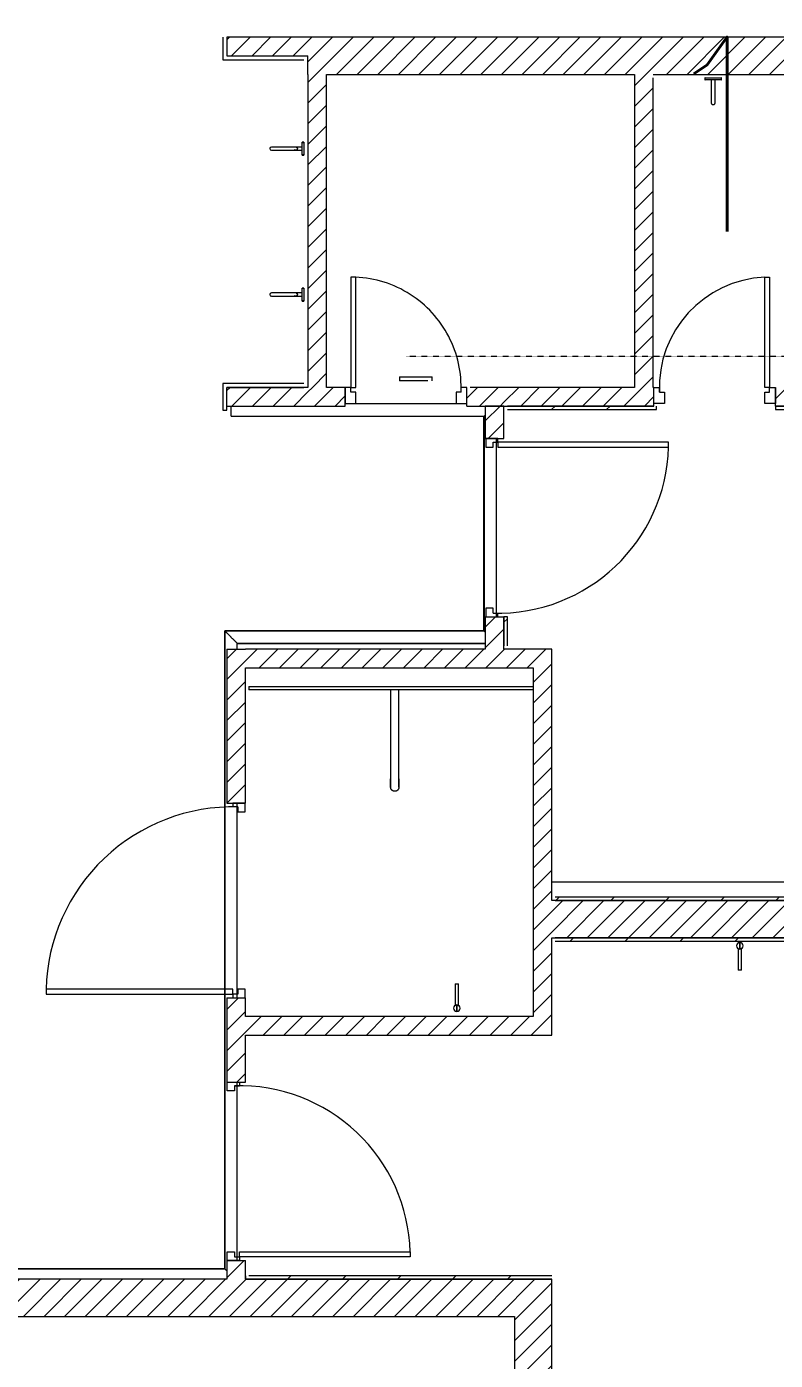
# Model space of a CAD drawing. Header units: millimetres. Extents: x -106145 to 154907, y -84585 to 152038.
# Drawn here: x 112708 to 117329, y 54759 to 62985 of the extents above; entities that cross this region are included whole.
import ezdxf

# ---------------------------------------------------------------- set-up
doc = ezdxf.new("R2010")
doc.units = ezdxf.units.MM
doc.linetypes.add('Cut Out Line _2_', pattern=[2, 1, -1])
for name, color, linetype, lineweight in [('A-ANNO-DIMS', 7, 'Continuous', 9), ('A-ANNO-DIMS-300', 7, 'Continuous', 9), ('A-DOOR', 7, 'Continuous', 5), ('A-DOOR-FRAM', 7, 'Continuous', 9), ('A-FLOR-HRAL', 7, 'Continuous', 5), ('A-WALL', 7, 'Continuous', 5), ('A-WALL-PATT', 7, 'Continuous', 5), ('P-SANR-FIXT', 7, 'Continuous', 5)]:
    doc.layers.add(name, color=color, linetype=linetype, lineweight=lineweight)
doc.layers.add('A-DETL', color=7, linetype='Continuous', lineweight=5, true_color=0x00a600)
doc.styles.add('RomanS', font='romans__.ttf', dxfattribs={"width": 0.8, "height": 1200})
doc.dimstyles.new('Diagonal_-_4_mm_RomanS_1', dxfattribs={"dimscale": 304.8, "dimtxt": 1219.023462, "dimasz": 1.476378, "dimexe": 0.984252, "dimexo": 0.0625, "dimgap": 0.19685, "dimtad": 1, "dimdec": 0, "dimzin": 0, "dimdsep": 46, "dimtxsty": 'RomanS', "dimblk1": 'OBLIQUE', "dimblk2": 'OBLIQUE', "dimsah": 1, "dimcen": 0.09, "dimdle": 2.362205, "dimazin": 0, "dimtfac": 1, "dimtdec": 4, "dimtix": 1, "dimtmove": 1, "dimatfit": 3, "dimfxl": 2.362205, "dimfxlon": 1, "dimtvp": 1, "dimtolj": 1, "dimtzin": 0, "dimarcsym": 2})
pattern_1 = [(45, (0, 0), (-63.63961, 63.63961), [])]
pattern_2 = [(45, (0, 0), (-169.70563, 169.70563), [])]

# ---------------------------------------------------------------- blocks, each defined once
blk = doc.blocks.new('DC_SglFl-W-Int - 0_75 WALL OPENING_TYPE E-3841496-Site Plan -MAIN')
at = {"layer": 'A-DOOR', "color": 254, "lineweight": 9, "true_color": 0xdddddd}
for p, q in [((310, -57.5), (310, -737.5)), ((340, -57.5), (310, -57.5)), ((340, -737.5), (340, -57.5)), ((310, -737.5), (340, -737.5))]:
    blk.add_line(p, q, dxfattribs=at)
at = {"layer": 'A-DOOR', "color": 254, "true_color": 0xdddddd}
for start, end in [(177.47388, 192.47388), (192.47388, 222.47388), (222.47388, 252.47388), (252.47388, 267.47388)]:
    blk.add_arc((340, -57.5), 680.7, start, end, dxfattribs=at)
at = {"layer": 'A-DOOR-FRAM', "color": 254, "true_color": 0xdddddd}
for p, q in [((-375, 42.5), (-375, -57.5)), ((-310, 42.5), (-375, 42.5)), ((-310, -27.5), (-310, 42.5)), ((310, 42.5), (310, -27.5)), ((375, 42.5), (310, 42.5)), ((375, -57.5), (375, 42.5)), ((-375, -57.5), (-340, -57.5)), ((-340, -27.5), (-310, -27.5)), ((-340, -27.5), (-340, -57.5)), ((310, -27.5), (340, -27.5)), ((340, -27.5), (340, -57.5)), ((340, -57.5), (375, -57.5))]:
    blk.add_line(p, q, dxfattribs=at)
blk = doc.blocks.new('DC_SglFl-W-Int - 1_1 WALL OPENING type E-11702070-Site Plan -MAIN')
at = {"layer": 'A-DOOR', "color": 254, "lineweight": 9, "true_color": 0xdddddd}
for p, q in [((497, 20), (497, 1074)), ((497, 1074), (527, 1074)), ((527, 1074), (527, 20)), ((527, 20), (497, 20))]:
    blk.add_line(p, q, dxfattribs=at)
at = {"layer": 'A-DOOR', "color": 254, "true_color": 0xdddddd}
blk.add_arc((527, 20), 1054.4, 91.63037, 181.63037, dxfattribs=at)
at = {"layer": 'A-DOOR-FRAM', "color": 254, "true_color": 0xdddddd}
for p, q in [((-550, -55), (-550, 20)), ((-550, 20), (-527, 20)), ((-527, -10), (-527, 20)), ((527, 20), (550, 20)), ((527, -10), (527, 20)), ((550, 20), (550, -55)), ((-497, -55), (-550, -55)), ((-527, -10), (-497, -10)), ((-497, -10), (-497, -55)), ((497, -10), (527, -10)), ((497, -55), (497, -10)), ((550, -55), (497, -55))]:
    blk.add_line(p, q, dxfattribs=at)
blk = doc.blocks.new('DC_SglFl-W-Int - 1_1 WALL OPENING type E-11702071-Site Plan -MAIN')
at = {"layer": 'A-DOOR', "color": 254, "lineweight": 9, "true_color": 0xdddddd}
for p, q in [((497, -20), (497, -1074)), ((527, -20), (497, -20)), ((527, -1074), (527, -20)), ((497, -1074), (527, -1074))]:
    blk.add_line(p, q, dxfattribs=at)
at = {"layer": 'A-DOOR', "color": 254, "true_color": 0xdddddd}
blk.add_arc((527, -20), 1054.4, 178.36963, 268.36963, dxfattribs=at)
at = {"layer": 'A-DOOR-FRAM', "color": 254, "true_color": 0xdddddd}
for p, q in [((-550, 55), (-550, -20)), ((-497, 55), (-550, 55)), ((-527, 10), (-497, 10)), ((-527, 10), (-527, -20)), ((-497, 10), (-497, 55)), ((497, 55), (497, 10)), ((550, 55), (497, 55)), ((497, 10), (527, 10)), ((527, 10), (527, -20)), ((550, -20), (550, 55)), ((-550, -20), (-527, -20)), ((527, -20), (550, -20))]:
    blk.add_line(p, q, dxfattribs=at)
blk = doc.blocks.new('TAPWARE_boiling-chilled_water_unit - HYTP-029-8403409-Site Plan -MAIN')
at = {"layer": 'P-SANR-FIXT', "color": 254, "true_color": 0xdddddd}
for p, q in [((0, 520), (0, 480)), ((0, 480), (0, 520)), ((10, 350), (-10, 350))]:
    blk.add_line(p, q, dxfattribs=at)
for start, end in [(90, 270), (164.65134, 180), (119.65134, 135), (270, 90), (315, 0)]:
    blk.add_arc((0, 500), 20, start, end, dxfattribs=at)
for points in [[(-6.3, 481), (-7.6, 481.4), (-8.8, 482), (-10, 482.7)], [(-10, 482.7), (-10, 473), (-10, 452.5), (-10, 419.4), (-10, 384.9), (-10, 361.6), (-10, 350)], [(10, 350), (10, 361.6), (10, 384.9), (10, 419.4), (10, 452.5), (10, 473), (10, 482.7)]]:
    blk.add_open_spline(points, degree=3, dxfattribs=at)
blk.add_open_spline([(10, 482.7), (8.2, 481.7), (5.6, 480.6), (2.8, 480.2), (2.1, 480.1)], degree=3, knots=[-1, -1, -1, -1, -0.7, -0.6, -0.6, -0.6, -0.6], dxfattribs=at)
blk = doc.blocks.new('DC_SglFl-W-Int - 1_2 WALL OPENING TYPE E-11719877-Site Plan -MAIN')
at = {"layer": 'A-DOOR', "color": 254, "lineweight": 9, "true_color": 0xdddddd}
for p, q in [((547, -20), (547, -1174)), ((577, -20), (547, -20)), ((577, -1174), (577, -20)), ((547, -1174), (577, -1174))]:
    blk.add_line(p, q, dxfattribs=at)
at = {"layer": 'A-DOOR', "color": 254, "true_color": 0xdddddd}
blk.add_arc((577, -20), 1154.4, 178.51084, 268.51084, dxfattribs=at)
at = {"layer": 'A-DOOR-FRAM', "color": 254, "true_color": 0xdddddd}
for p, q in [((-600, 55), (-600, -20)), ((-547, 55), (-600, 55)), ((-577, 10), (-547, 10)), ((-577, 10), (-577, -20)), ((-547, 10), (-547, 55)), ((547, 55), (547, 10)), ((600, 55), (547, 55)), ((547, 10), (577, 10)), ((577, 10), (577, -20)), ((600, -20), (600, 55)), ((-600, -20), (-577, -20)), ((577, -20), (600, -20))]:
    blk.add_line(p, q, dxfattribs=at)
blk = doc.blocks.new('DC_SglFl-W-Int - 0_75 WALL OPENING_TYPE E-10507032-Site Plan -MAIN')
at = {"layer": 'A-DOOR', "color": 254, "lineweight": 9, "true_color": 0xdddddd}
for p, q in [((310, 57.5), (310, 737.5)), ((310, 737.5), (340, 737.5)), ((340, 737.5), (340, 57.5)), ((340, 57.5), (310, 57.5))]:
    blk.add_line(p, q, dxfattribs=at)
at = {"layer": 'A-DOOR', "color": 254, "true_color": 0xdddddd}
blk.add_arc((340, 57.5), 680.7, 92.52612, 182.52612, dxfattribs=at)
at = {"layer": 'A-DOOR-FRAM', "color": 254, "true_color": 0xdddddd}
for p, q in [((-375, -42.5), (-375, 57.5)), ((-375, 57.5), (-340, 57.5)), ((-340, 27.5), (-340, 57.5)), ((-340, 27.5), (-310, 27.5)), ((-310, 27.5), (-310, -42.5)), ((310, 27.5), (340, 27.5)), ((310, -42.5), (310, 27.5)), ((340, 57.5), (375, 57.5)), ((340, 27.5), (340, 57.5)), ((375, 57.5), (375, -42.5)), ((-310, -42.5), (-375, -42.5)), ((375, -42.5), (310, -42.5))]:
    blk.add_line(p, q, dxfattribs=at)
blk = doc.blocks.new('Toi single tap face - 6__30_-4302809-Site Plan -MAIN')
at = {"layer": 'P-SANR-FIXT', "color": 254, "true_color": 0xdddddd}
for p, q in [((94177.4, 51219.9), (94164.7, 51219.9)), ((94164.7, 51118.3), (94164.7, 51219.9)), ((94164.7, 51219.9), (94164.7, 51218.1)), ((94177.4, 51218.1), (94177.4, 51219.9)), ((94177.4, 51219.9), (94177.4, 51118.3)), ((94317.1, 51181.8), (94177.4, 51181.8)), ((94164.7, 51120), (94164.7, 51118.3)), ((94164.7, 51118.3), (94177.4, 51118.3)), ((94177, 51156.4), (94317.1, 51156.4)), ((94177.4, 51118.3), (94177.4, 51120))]:
    blk.add_line(p, q, dxfattribs=at)
for points, knots in [([(94329.8, 51169.1), (94329.8, 51170.2), (94329.6, 51171.8), (94328.9, 51173.9), (94328.2, 51175.4), (94327.4, 51176.6), (94326.7, 51177.4), (94325.9, 51178.2), (94324.9, 51179.2), (94323.7, 51179.9), (94322.8, 51180.5), (94322, 51180.8), (94321.2, 51181.1), (94320.4, 51181.3), (94319.6, 51181.5), (94318.8, 51181.7), (94318, 51181.7), (94317.4, 51181.8), (94317.1, 51181.8)], [0, 0, 0, 0, 0.0833333, 0.125, 0.1666667, 0.2083333, 0.2291667, 0.25, 0.2916667, 0.3333333, 0.3541667, 0.375, 0.3958333, 0.4166667, 0.4375, 0.4583333, 0.4791667, 0.5, 0.5, 0.5, 0.5]), ([(94317.1, 51156.4), (94317.4, 51156.4), (94318, 51156.4), (94318.8, 51156.5), (94319.6, 51156.6), (94320.4, 51156.8), (94321.2, 51157), (94322, 51157.3), (94322.8, 51157.7), (94323.5, 51158), (94324.2, 51158.5), (94325.1, 51159.1), (94325.9, 51159.9), (94326.7, 51160.7), (94327.4, 51161.5), (94328.2, 51162.7), (94328.9, 51164.2), (94329.6, 51166.3), (94329.8, 51167.9), (94329.8, 51169.1)], [0.5, 0.5, 0.5, 0.5, 0.5208333, 0.5416667, 0.5625, 0.5833333, 0.6041667, 0.625, 0.6458333, 0.6666667, 0.6875, 0.7083333, 0.75, 0.7708333, 0.7916667, 0.8333333, 0.875, 0.9166667, 1, 1, 1, 1])]:
    blk.add_open_spline(points, degree=3, knots=knots, dxfattribs=at)
blk = doc.blocks.new('WC_rear_grab_bar - 600-13036377-Site Plan -MAIN')
at = {"layer": 'P-SANR-FIXT', "color": 254, "true_color": 0xdddddd}
for p, q in [((-37.5, 559.7), (-37.5, 10.5)), ((13.3, 10.5), (13.3, 559.7))]:
    blk.add_line(p, q, dxfattribs=at)
at = {"layer": 'P-SANR-FIXT', "color": 254, "true_color": 0xdddddd, "flags": 128}
for points in [[(-37.5, 610.5), (-37.5, 611.5), (-37.4, 612.5), (-37.3, 613.5), (-37.2, 614.5), (-37, 615.5), (-36.8, 616.5), (-36.5, 617.5), (-36.2, 618.5), (-35.9, 619.4), (-35.5, 620.4), (-35.1, 621.3), (-34.6, 622.2), (-34.2, 623.1), (-33.6, 624), (-33.1, 624.8), (-32.5, 625.7), (-31.9, 626.5), (-31.2, 627.2), (-30.5, 628), (-29.8, 628.7), (-29.1, 629.4), (-28.3, 630.1), (-27.5, 630.7), (-26.7, 631.3), (-25.8, 631.9), (-25, 632.4), (-24.1, 632.9), (-23.2, 633.4), (-22.3, 633.8), (-21.3, 634.2), (-20.4, 634.5), (-19.4, 634.8), (-18.4, 635.1), (-17.4, 635.3), (-16.4, 635.5), (-15.4, 635.7), (-14.4, 635.8), (-13.4, 635.9), (-12.4, 635.9), (-12.1, 635.9)], [(-37.5, 610.5), (-37.5, 610.5), (-37.5, 610.3), (-37.5, 610.1), (-37.5, 609.9), (-37.5, 609.5), (-37.5, 609), (-37.5, 608.5), (-37.5, 607.9), (-37.5, 607.2), (-37.5, 606.5), (-37.5, 605.7), (-37.5, 604.8), (-37.5, 603.8), (-37.5, 602.7), (-37.5, 601.6), (-37.5, 600.4), (-37.5, 599.2), (-37.5, 597.9), (-37.5, 596.5), (-37.5, 595.1), (-37.5, 593.6), (-37.5, 592.1), (-37.5, 590.5), (-37.5, 588.8), (-37.5, 587.1), (-37.5, 585.4), (-37.5, 583.6), (-37.5, 581.8), (-37.5, 580), (-37.5, 578.1), (-37.5, 576.2), (-37.5, 574.3), (-37.5, 572.3), (-37.5, 570.3), (-37.5, 568.3), (-37.5, 566.3), (-37.5, 564.3), (-37.5, 562.3), (-37.5, 560.2), (-37.5, 559.7)], [(-37.5, 559.7), (-37.5, 561.7), (-37.5, 563.8), (-37.5, 565.8), (-37.5, 567.8), (-37.5, 569.8), (-37.5, 571.8), (-37.5, 573.7), (-37.5, 575.7), (-37.5, 577.6), (-37.5, 579.5), (-37.5, 581.3), (-37.5, 583.2), (-37.5, 584.9), (-37.5, 586.7), (-37.5, 588.4), (-37.5, 590), (-37.5, 591.6), (-37.5, 593.2), (-37.5, 594.7), (-37.5, 596.1), (-37.5, 597.5), (-37.5, 598.9), (-37.5, 600.1), (-37.5, 601.3), (-37.5, 602.4), (-37.5, 603.5), (-37.5, 604.5), (-37.5, 605.4), (-37.5, 606.3), (-37.5, 607), (-37.5, 607.7), (-37.5, 608.4), (-37.5, 608.9), (-37.5, 609.4), (-37.5, 609.8), (-37.5, 610.1), (-37.5, 610.3), (-37.5, 610.4), (-37.5, 610.5)], [(-12.1, 635.9), (-11.1, 635.9), (-10.1, 635.8), (-9.1, 635.7), (-8.1, 635.6), (-7.1, 635.4), (-6.1, 635.2), (-5.1, 634.9), (-4.1, 634.6), (-3.2, 634.3), (-2.2, 633.9), (-1.3, 633.5), (-0.4, 633), (0.5, 632.5), (1.4, 632), (2.2, 631.5), (3.1, 630.9), (3.9, 630.3), (4.6, 629.6), (5.4, 628.9), (6.1, 628.2), (6.8, 627.5), (7.5, 626.7), (8.1, 625.9), (8.7, 625.1), (9.3, 624.2), (9.8, 623.4), (10.3, 622.5), (10.7, 621.6), (11.2, 620.6), (11.6, 619.7), (11.9, 618.7), (12.2, 617.8), (12.5, 616.8), (12.7, 615.8), (12.9, 614.8), (13.1, 613.8), (13.2, 612.8), (13.2, 611.8), (13.3, 610.8), (13.3, 610.5)], [(13.3, 559.7), (13.3, 561.7), (13.3, 563.8), (13.3, 565.8), (13.3, 567.8), (13.3, 569.8), (13.3, 571.8), (13.3, 573.7), (13.3, 575.7), (13.3, 577.6), (13.3, 579.5), (13.3, 581.3), (13.3, 583.2), (13.3, 584.9), (13.3, 586.7), (13.3, 588.4), (13.3, 590), (13.3, 591.6), (13.3, 593.2), (13.3, 594.7), (13.3, 596.1), (13.3, 597.5), (13.3, 598.9), (13.3, 600.1), (13.3, 601.3), (13.3, 602.4), (13.3, 603.5), (13.3, 604.5), (13.3, 605.4), (13.3, 606.3), (13.3, 607), (13.3, 607.7), (13.3, 608.4), (13.3, 608.9), (13.3, 609.4), (13.3, 609.8), (13.3, 610.1), (13.3, 610.3), (13.3, 610.4), (13.3, 610.5)], [(13.3, 610.5), (13.3, 610.5), (13.3, 610.3), (13.3, 610.1), (13.3, 609.9), (13.3, 609.5), (13.3, 609), (13.3, 608.5), (13.3, 607.9), (13.3, 607.2), (13.3, 606.5), (13.3, 605.7), (13.3, 604.8), (13.3, 603.8), (13.3, 602.7), (13.3, 601.6), (13.3, 600.4), (13.3, 599.2), (13.3, 597.9), (13.3, 596.5), (13.3, 595.1), (13.3, 593.6), (13.3, 592.1), (13.3, 590.5), (13.3, 588.8), (13.3, 587.1), (13.3, 585.4), (13.3, 583.6), (13.3, 581.8), (13.3, 580), (13.3, 578.1), (13.3, 576.2), (13.3, 574.3), (13.3, 572.3), (13.3, 570.3), (13.3, 568.3), (13.3, 566.3), (13.3, 564.3), (13.3, 562.3), (13.3, 560.2), (13.3, 559.7)]]:
    blk.add_lwpolyline(points, dxfattribs=at)
blk = doc.blocks.new('TAPWARE3 - HYTP-042-13377439-Site Plan -MAIN')
at = {"layer": 'P-SANR-FIXT', "color": 254, "true_color": 0xdddddd}
for p, q in [((-40, 500), (-40, 490.3)), ((-40, 500), (40, 500)), ((-34.6, 500), (-40, 500)), ((40, 500), (34.6, 500)), ((40, 490.3), (40, 500)), ((-40, 490.3), (-34.6, 490.3)), ((40, 490.3), (-40, 490.3)), ((-10, 490.3), (-10, 450)), ((10, 450), (10, 490.6)), ((34.6, 490.3), (40, 490.3))]:
    blk.add_line(p, q, dxfattribs=at)
at = {"layer": 'P-SANR-FIXT', "color": 254, "true_color": 0xdddddd, "flags": 128}
for points in [[(-10, 450), (-10, 449.9), (-10, 449.8), (-10, 449.5), (-10, 449), (-10, 448.5), (-10, 447.9), (-10, 447.1), (-10, 446.2), (-10, 445.2), (-10, 444.1), (-10, 442.9), (-10, 441.5), (-10, 440.1), (-10, 438.5), (-10, 436.9), (-10, 435.2), (-10, 433.3), (-10, 431.4), (-10, 429.4), (-10, 427.3), (-10, 425.1), (-10, 422.8), (-10, 420.4), (-10, 418), (-10, 415.5), (-10, 413), (-10, 410.3), (-10, 407.7), (-10, 405), (-10, 402.2), (-10, 399.4), (-10, 396.5), (-10, 393.6), (-10, 390.7), (-10, 387.7), (-10, 384.8), (-10, 381.8), (-10, 378.8), (-10, 375.8), (-10, 372.8), (-10, 369.8), (-10, 366.8), (-10, 363.9), (-10, 360.9), (-10, 358), (-10, 355.1), (-10, 352.2), (-10, 349.3), (-10, 346.5), (-10, 343.8), (-10, 341.1), (-10, 338.4), (-10, 335.8), (-10, 333.3), (-10, 330.9), (-10, 328.5), (-10, 326.2), (-10, 323.9), (-10, 321.8), (-10, 319.7), (-10, 317.7), (-10, 315.8), (-10, 314), (-10, 312.3), (-10, 310.7), (-10, 309.2), (-10, 307.8), (-10, 306.6), (-10, 305.4), (-10, 304.3), (-10, 303.4), (-10, 302.6), (-10, 301.8), (-10, 301.2), (-10, 300.8), (-10, 300.4), (-10, 300.1), (-10, 300), (-10, 300)], [(10, 300), (10, 300.1), (10, 300.2), (10, 300.5), (10, 301), (10, 301.5), (10, 302.1), (10, 302.9), (10, 303.8), (10, 304.8), (10, 305.9), (10, 307.1), (10, 308.5), (10, 309.9), (10, 311.5), (10, 313.1), (10, 314.8), (10, 316.7), (10, 318.6), (10, 320.6), (10, 322.7), (10, 324.9), (10, 327.2), (10, 329.6), (10, 332), (10, 334.5), (10, 337), (10, 339.7), (10, 342.3), (10, 345), (10, 347.8), (10, 350.6), (10, 353.5), (10, 356.4), (10, 359.3), (10, 362.3), (10, 365.2), (10, 368.2), (10, 371.2), (10, 374.2), (10, 377.2), (10, 380.2), (10, 383.2), (10, 386.1), (10, 389.1), (10, 392), (10, 394.9), (10, 397.8), (10, 400.7), (10, 403.5), (10, 406.2), (10, 408.9), (10, 411.6), (10, 414.2), (10, 416.7), (10, 419.1), (10, 421.5), (10, 423.8), (10, 426.1), (10, 428.2), (10, 430.3), (10, 432.3), (10, 434.2), (10, 436), (10, 437.7), (10, 439.3), (10, 440.8), (10, 442.2), (10, 443.4), (10, 444.6), (10, 445.7), (10, 446.6), (10, 447.4), (10, 448.2), (10, 448.8), (10, 449.2), (10, 449.6), (10, 449.9), (10, 450), (10, 450)]]:
    blk.add_lwpolyline(points, dxfattribs=at)
at = {"layer": 'P-SANR-FIXT', "color": 254, "true_color": 0xdddddd}
for start, end in [(180, 0), (0, 30)]:
    blk.add_arc((0, 300), 10, start, end, dxfattribs=at)
for points, knots in [([(-9.7, 452.6), (-9.5, 453), (-9.3, 453.8), (-8.8, 454.8), (-8.3, 455.6), (-7.8, 456.3), (-7.2, 456.9), (-6.6, 457.5), (-5.9, 458.1), (-5, 458.7), (-3.8, 459.3), (-2.2, 459.8), (0, 460.1), (2.2, 459.8), (3.8, 459.3), (5, 458.7), (5.9, 458.1), (6.6, 457.5), (7.2, 456.9), (8, 456.1), (8.6, 455.2), (9, 454.4), (9.3, 453.6), (9.8, 452.2), (10, 450.9), (10, 450)], [0.0833333, 0.0833333, 0.0833333, 0.0833333, 0.125, 0.1666667, 0.1875, 0.2083333, 0.25, 0.2708333, 0.2916667, 0.3333333, 0.375, 0.4166667, 0.5, 0.5833333, 0.625, 0.6666667, 0.7083333, 0.7291667, 0.75, 0.7916667, 0.8333333, 0.8541667, 0.875, 0.9166667, 1, 1, 1, 1]), ([(10, 450), (10, 449.1), (9.8, 447.8), (9.3, 446.2), (8.8, 445.2), (8.3, 444.4), (7.8, 443.7), (7.4, 443.2), (7.1, 442.9)], [0, 0, 0, 0, 0.0833333, 0.125, 0.1666667, 0.1875, 0.2083333, 0.25, 0.25, 0.25, 0.25])]:
    blk.add_open_spline(points, degree=3, knots=knots, dxfattribs=at)
blk = doc.blocks.new('Top Rail Type - Top Rail_Internal_-15012815-Site Plan -MAIN')
at = {"layer": 'A-FLOR-HRAL', "color": 254, "true_color": 0xdddddd}
for p, q in [((112230.9, 62985.1), (112230.9, 55260.1)), ((112307.1, 55323.2), (112307.1, 62985.1)), ((115423.7, 60658.2), (114673.7, 60658.2)), ((113969, 60582), (115530.9, 60582)), ((115530.9, 60582), (115530.9, 59258.2)), ((115607.1, 59345.1), (115607.1, 60445.1)), ((113930.9, 59258.2), (113930.9, 55323.2)), ((115530.9, 59258.2), (113930.9, 59258.2)), ((114007.1, 59145.1), (114007.1, 59182)), ((114007.1, 59182), (115538.7, 59182)), ((114007.1, 56995.1), (114007.1, 58195.1)), ((114007.1, 55375.1), (114007.1, 56475.1)), ((113930.9, 55323.2), (112307.1, 55323.2))]:
    blk.add_line(p, q, dxfattribs=at)
at = {"layer": 'A-FLOR-HRAL', "color": 254, "true_color": 0xdddddd, "flags": 128}
for points in [[(112230.9, 62985.1), (112231.7, 62985.1), (112234.2, 62985.1), (112238.2, 62985.1), (112243.5, 62985.1), (112250, 62985.1), (112257.2, 62985.1), (112265, 62985.1), (112273, 62985.1), (112280.8, 62985.1), (112288.1, 62985.1), (112294.5, 62985.1), (112299.8, 62985.1), (112303.8, 62985.1), (112306.3, 62985.1), (112307.1, 62985.1)], [(113969, 60582), (113969, 60582.8), (113969, 60585.2), (113969, 60589.2), (113969, 60594.6), (113969, 60601), (113969, 60608.3), (113969, 60616.1), (113969, 60624), (113969, 60631.8), (113969, 60639.1), (113969, 60645.1)]]:
    blk.add_lwpolyline(points, dxfattribs=at)
at = {"layer": 'A-FLOR-HRAL', "color": 254, "true_color": 0xdddddd}
for points in [[(115538.2, 60589.2), (115536.6, 60587.7), (115533.9, 60585), (115531.5, 60582.5), (115530.9, 60582), (115530.9, 60582)], [(115538.2, 59250.9), (115536.6, 59252.4), (115534, 59255.1), (115531.5, 59257.6), (115530.9, 59258.2), (115530.9, 59258.2)]]:
    blk.add_open_spline(points, degree=3, dxfattribs=at)
for points, knots in [([(114007.1, 59182), (114007.1, 59182), (114006.6, 59182.5), (114004.1, 59185), (114000.7, 59188.3), (113997.4, 59191.7), (113994.6, 59194.5), (113991.4, 59197.6), (113988.1, 59201), (113984.5, 59204.5), (113980.8, 59208.3), (113976.9, 59212.1), (113973, 59216.1), (113969, 59220.1), (113965, 59224), (113961.1, 59228), (113957.2, 59231.8), (113953.5, 59235.6), (113949.9, 59239.1), (113946.6, 59242.5), (113943.5, 59245.6), (113940.6, 59248.4), (113937.3, 59251.8), (113933.9, 59255.1), (113931.5, 59257.6), (113930.9, 59258.1), (113930.9, 59258.2)], [0, 0, 0, 0, 0.066667, 0.133333, 0.2, 0.233333, 0.266667, 0.3, 0.333333, 0.366667, 0.4, 0.433333, 0.466667, 0.5, 0.533333, 0.566667, 0.6, 0.633333, 0.666667, 0.7, 0.733333, 0.766667, 0.8, 0.866667, 0.933333, 1, 1, 1, 1]), ([(112244, 55260), (112244.8, 55260.9), (112246.7, 55262.8), (112249.9, 55266), (112253.5, 55269.5), (112257.2, 55273.3), (112261.1, 55277.1), (112265, 55281.1), (112269, 55285.1), (112273, 55289), (112276.9, 55293), (112280.8, 55296.8), (112284.5, 55300.6), (112288.1, 55304.1), (112291.4, 55307.5), (112294.6, 55310.6), (112297.4, 55313.4), (112300.7, 55316.8), (112304.1, 55320.1), (112306.6, 55322.6), (112307.1, 55323.1), (112307.1, 55323.2)], [0.2717759, 0.2717759, 0.2717759, 0.2717759, 0.3, 0.3333333, 0.3666667, 0.4, 0.4333333, 0.4666667, 0.5, 0.5333333, 0.5666667, 0.6, 0.6333333, 0.6666667, 0.7, 0.7333333, 0.7666667, 0.8, 0.8666667, 0.9333333, 1, 1, 1, 1]), ([(113943.5, 55310.5), (113942.5, 55311.5), (113940.6, 55313.4), (113937.3, 55316.8), (113934, 55320.1), (113931.5, 55322.6), (113930.9, 55323.2), (113930.9, 55323.2)], [0.7333333, 0.7333333, 0.7333333, 0.7333333, 0.7666667, 0.8, 0.8666667, 0.9333333, 1, 1, 1, 1])]:
    blk.add_open_spline(points, degree=3, knots=knots, dxfattribs=at)
blk = doc.blocks.new('Top Rail Type - Top Rail_Internal_-V33-Site Plan -MAIN')
at = {"layer": 'A-FLOR-HRAL', "color": 254, "true_color": 0xdddddd}
for p, q in [((112230.3, 62985.1), (112230.3, 55260.1)), ((112307.7, 62985.1), (112307.7, 55323.7)), ((115423.7, 60658.7), (114673.7, 60658.7)), ((115530.3, 60581.4), (113969, 60581.4)), ((115530.3, 59258.7), (115530.3, 60581.4)), ((115607.7, 59345.1), (115607.7, 60445.1)), ((113930.3, 59258.7), (115530.3, 59258.7)), ((113930.3, 55323.7), (113930.3, 59258.7)), ((114007.7, 59181.4), (115538.7, 59181.4)), ((114007.7, 59145.1), (114007.7, 59181.4)), ((114007.7, 56995.1), (114007.7, 58195.1)), ((114007.7, 55375.1), (114007.7, 56475.1)), ((112307.7, 55323.7), (113930.3, 55323.7))]:
    blk.add_line(p, q, dxfattribs=at)
blk = doc.blocks.new('MM-HOSPITAL BLOCK-C_2022_11_01_Facade reworking_rvt-1-Site Plan -MAIN')
at = {"layer": 'A-WALL-PATT', "true_color": 0xaaaaaa}
h = blk.add_hatch(dxfattribs=at)
h.set_pattern_fill('FP_10', color=253, style=0, pattern_type=2)
h.set_pattern_definition(pattern_1)
h.paths.add_polyline_path([(113943.7, 62805.1), (114443.7, 62805.1), (114443.7, 62920.1), (113943.7, 62920.1)], flags=0)
h = blk.add_hatch(dxfattribs=at)
h.set_pattern_fill('FP_10', color=253, style=0, pattern_type=2)
h.set_pattern_definition(pattern_1)
h.paths.add_polyline_path([(121158.7, 62690.1), (121158.7, 62920.1), (114443.7, 62920.1), (114443.7, 62690.1), (121104.7, 62690.1)], flags=0)
h = blk.add_hatch(dxfattribs=at)
h.set_pattern_fill('FP_10', color=253, style=0, pattern_type=2)
h.set_pattern_definition(pattern_1)
h.paths.add_polyline_path([(114443.7, 60760.1), (114558.7, 60760.1), (114558.7, 62690.1), (114443.7, 62690.1), (114443.7, 60764.9)], flags=0)
h = blk.add_hatch(dxfattribs=at)
h.set_pattern_fill('FP_10', color=253, style=0, pattern_type=2)
h.set_pattern_definition(pattern_1)
h.paths.add_polyline_path([(116573.7, 60760.1), (116573.7, 62690.1), (116458.7, 62690.1), (116458.7, 60760.1)], flags=0)
h = blk.add_hatch(dxfattribs=at)
h.set_pattern_fill('FP_10', color=253, style=0, pattern_type=2)
h.set_pattern_definition(pattern_1)
h.paths.add_polyline_path([(113943.7, 60645.1), (114443.7, 60645.1), (114443.7, 60760.1), (113943.7, 60760.1)], flags=0)
h = blk.add_hatch(dxfattribs=at)
h.set_pattern_fill('FP_10', color=253, style=0, pattern_type=2)
h.set_pattern_definition(pattern_1)
h.paths.add_polyline_path([(115423.7, 60645.1), (115653.7, 60645.1), (115653.7, 60760.1), (115423.7, 60760.1)], flags=0)
h.paths.add_polyline_path([(114673.7, 60645.1), (114673.7, 60760.1), (114443.7, 60760.1), (114443.7, 60645.1)], flags=0)
h = blk.add_hatch(dxfattribs=at)
h.set_pattern_fill('FP_10', color=253, style=0, pattern_type=2)
h.set_pattern_definition(pattern_1)
h.paths.add_polyline_path([(115653.7, 60645.1), (116578.7, 60645.1), (116578.7, 60760.1), (115653.7, 60760.1)], flags=0)
h.paths.add_polyline_path([(117448.7, 60645.1), (117448.7, 60760.1), (117328.7, 60760.1), (117328.7, 60645.1), (117429.1, 60645.1)], flags=0)
h = blk.add_hatch(dxfattribs=at)
h.set_pattern_fill('FP_10', color=253, style=0, pattern_type=2)
h.set_pattern_definition(pattern_1)
h.paths.add_polyline_path([(115538.7, 59030.1), (115653.7, 59030.1), (115653.7, 59345.1), (115538.7, 59345.1), (115538.7, 59145.1)], flags=0)
h.paths.add_polyline_path([(115653.7, 60445.1), (115653.7, 60645.1), (115538.7, 60645.1), (115538.7, 60445.1)], flags=0)
at = {"layer": 'A-WALL-PATT', "true_color": 0xeaeaea}
h = blk.add_hatch(dxfattribs=at)
h.set_pattern_fill('FP_14', color=254, style=0, pattern_type=2)
h.set_pattern_definition(pattern_2)
h.paths.add_polyline_path([(116594.7, 60624.1), (116594.7, 60645.1), (115674.7, 60645.1), (115674.7, 60624.1), (116378.9, 60624.1)], flags=0)
h = blk.add_hatch(dxfattribs=at)
h.set_pattern_fill('FP_14', color=254, style=0, pattern_type=2)
h.set_pattern_definition(pattern_2)
h.paths.add_polyline_path([(115674.7, 59166.1), (115674.7, 59345.1), (115653.7, 59345.1), (115653.7, 59166.1)], flags=0)
at = {"layer": 'A-WALL-PATT', "true_color": 0xaaaaaa}
h = blk.add_hatch(dxfattribs=at)
h.set_pattern_fill('FP_10', color=253, style=0, pattern_type=2)
h.set_pattern_definition(pattern_1)
h.paths.add_polyline_path([(114058.7, 56880.1), (114058.7, 56995.1), (113943.7, 56995.1), (113943.7, 56880.1)], flags=0)
h.paths.add_polyline_path([(114058.7, 58195.1), (114058.7, 59145.1), (113943.7, 59145.1), (113943.7, 58195.1)], flags=0)
h = blk.add_hatch(dxfattribs=at)
h.set_pattern_fill('FP_10', color=253, style=0, pattern_type=2)
h.set_pattern_definition(pattern_1)
h.paths.add_polyline_path([(115328.7, 59030.1), (115538.7, 59030.1), (115538.7, 59145.1), (114058.7, 59145.1), (114058.7, 59030.1), (114803.6, 59030.1)], flags=0)
h = blk.add_hatch(dxfattribs=at)
h.set_pattern_fill('FP_10', color=253, style=0, pattern_type=2)
h.set_pattern_definition(pattern_1)
h.paths.add_polyline_path([(115653.7, 59030.1), (115948.7, 59030.1), (115948.7, 59145.1), (115653.7, 59145.1)], flags=0)
h = blk.add_hatch(dxfattribs=at)
h.set_pattern_fill('FP_10', color=253, style=0, pattern_type=2)
h.set_pattern_definition(pattern_1)
h.paths.add_polyline_path([(115833.7, 56765.1), (115948.7, 56765.1), (115948.7, 59030.1), (115833.7, 59030.1), (115833.7, 56880.1)], flags=0)
h = blk.add_hatch(dxfattribs=at)
h.set_pattern_fill('FP_10', color=253, style=0, pattern_type=2)
h.set_pattern_definition(pattern_1)
h.paths.add_polyline_path([(119529.5, 57365.1), (119848.7, 57365.1), (119848.7, 57595.1), (115948.7, 57595.1), (115948.7, 57365.1), (118479.3, 57365.1)], flags=0)
at = {"layer": 'A-WALL-PATT', "true_color": 0xeaeaea}
h = blk.add_hatch(dxfattribs=at)
h.set_pattern_fill('FP_14', color=254, style=0, pattern_type=2)
h.set_pattern_definition(pattern_2)
h.paths.add_polyline_path([(119529.5, 57595.1), (119827.7, 57595.1), (119827.7, 57616.1), (115969.7, 57616.1), (115969.7, 57595.1), (118479.3, 57595.1)], flags=0)
h = blk.add_hatch(dxfattribs=at)
h.set_pattern_fill('FP_14', color=254, style=0, pattern_type=2)
h.set_pattern_definition(pattern_2)
h.paths.add_polyline_path([(118479.3, 57344.1), (121158.7, 57344.1), (121158.7, 57365.1), (115969.7, 57365.1), (115969.7, 57344.1), (117429.1, 57344.1)], flags=0)
at = {"layer": 'A-WALL-PATT', "true_color": 0xaaaaaa}
h = blk.add_hatch(dxfattribs=at)
h.set_pattern_fill('FP_10', color=253, style=0, pattern_type=2)
h.set_pattern_definition(pattern_1)
h.paths.add_polyline_path([(114278.5, 56765.1), (115833.7, 56765.1), (115833.7, 56880.1), (113943.7, 56880.1), (113943.7, 56765.1), (114058.7, 56765.1)], flags=0)
h = blk.add_hatch(dxfattribs=at)
h.set_pattern_fill('FP_10', color=253, style=0, pattern_type=2)
h.set_pattern_definition(pattern_1)
h.paths.add_polyline_path([(114058.7, 55260.1), (114058.7, 55375.1), (113943.7, 55375.1), (113943.7, 55260.1)], flags=0)
h.paths.add_polyline_path([(114058.7, 56475.1), (114058.7, 56765.1), (113943.7, 56765.1), (113943.7, 56475.1)], flags=0)
at = {"layer": 'A-WALL-PATT', "true_color": 0xeaeaea}
h = blk.add_hatch(dxfattribs=at)
h.set_pattern_fill('FP_14', color=254, style=0, pattern_type=2)
h.set_pattern_definition(pattern_2)
h.paths.add_polyline_path([(114278.5, 55260.1), (115948.7, 55260.1), (115948.7, 55281.1), (114058.7, 55281.1), (114058.7, 55260.1)], flags=0)
at = {"layer": 'A-WALL-PATT', "true_color": 0xaaaaaa}
h = blk.add_hatch(dxfattribs=at)
h.set_pattern_fill('FP_10', color=253, style=0, pattern_type=2)
h.set_pattern_definition(pattern_1)
h.paths.add_polyline_path([(115718.7, 55030.1), (115948.7, 55030.1), (115948.7, 55260.1), (112193.7, 55260.1), (112193.7, 55030.1), (114278.5, 55030.1)], flags=0)
h = blk.add_hatch(dxfattribs=at)
h.set_pattern_fill('FP_10', color=253, style=0, pattern_type=2)
h.set_pattern_definition(pattern_1)
h.paths.add_polyline_path([(115718.7, 51785.1), (115948.7, 51785.1), (115948.7, 55030.1), (115718.7, 55030.1), (115718.7, 52467.1)], flags=0)
at = {"layer": 'A-WALL', "color": 254, "true_color": 0xdddddd}
for p, q in [((113918.7, 62920.1), (113918.7, 62780.1)), ((113918.7, 62780.1), (113943.7, 62780.1)), ((113943.7, 62780.1), (114418.7, 62780.1)), ((115008.7, 60825.1), (115209.8, 60825.1)), ((115008.7, 60825.1), (115008.7, 60800.1)), ((115184.8, 60800.1), (115008.7, 60800.1)), ((115209.8, 60800.1), (115209.8, 60825.1)), ((114418.7, 60785.1), (113918.7, 60785.1)), ((113918.7, 60785.1), (113918.7, 60760.1)), ((113918.7, 60760.1), (113918.7, 60620.1)), ((113943.7, 60760.1), (114418.7, 60760.1)), ((113943.7, 60620.1), (113943.7, 60645.1)), ((115653.7, 60645.1), (115538.7, 60645.1)), ((115538.7, 60645.1), (115653.7, 60645.1)), ((113918.7, 60620.1), (113943.7, 60620.1)), ((114058.7, 58195.1), (114058.7, 59030.1)), ((115538.7, 59030.1), (115653.7, 59030.1)), ((114079.7, 58915.1), (115833.7, 58915.1)), ((114079.7, 58915.1), (114079.7, 58894.1)), ((115833.7, 58894.1), (114079.7, 58894.1)), ((115948.7, 57710.1), (116861.2, 57710.1)), ((116861.2, 57710.1), (117876.2, 57710.1)), ((114058.7, 56901.1), (114058.7, 56995.1)), ((115948.7, 51806.1), (115948.7, 55030.1))]:
    blk.add_line(p, q, dxfattribs=at)
at = {"layer": 'A-WALL', "color": 254, "lineweight": 18, "true_color": 0xdddddd}
for p, q in [((114443.7, 62920.1), (113943.7, 62920.1)), ((113943.7, 62920.1), (113943.7, 62805.1)), ((121158.7, 62920.1), (114443.7, 62920.1)), ((113943.7, 62805.1), (114443.7, 62805.1)), ((114443.7, 62780.1), (114443.7, 62805.1)), ((114443.7, 62690.1), (114443.7, 62780.1)), ((114443.7, 62690.1), (114443.7, 60760.1)), ((114558.7, 62690.1), (116458.7, 62690.1)), ((114558.7, 60760.1), (114558.7, 62690.1)), ((116458.7, 62690.1), (116458.7, 60760.1)), ((116573.7, 62690.1), (119848.7, 62690.1)), ((116573.7, 60760.1), (116573.7, 62669.1)), ((114443.7, 60760.1), (113943.7, 60760.1)), ((113943.7, 60645.1), (113943.7, 60760.1)), ((114673.7, 60760.1), (114558.7, 60760.1)), ((114673.7, 60645.1), (114673.7, 60760.1)), ((115423.7, 60645.1), (115423.7, 60760.1)), ((115653.7, 60760.1), (115444.7, 60760.1)), ((116458.7, 60760.1), (115653.7, 60760.1)), ((116578.7, 60760.1), (116573.7, 60760.1)), ((116578.7, 60645.1), (116578.7, 60760.1)), ((117328.7, 60645.1), (117328.7, 60760.1)), ((113943.7, 60645.1), (114443.7, 60645.1)), ((114443.7, 60645.1), (114673.7, 60645.1)), ((115423.7, 60645.1), (115538.7, 60645.1)), ((115538.7, 60645.1), (115538.7, 60445.1)), ((115653.7, 60445.1), (115653.7, 60645.1)), ((115653.7, 60645.1), (116578.7, 60645.1)), ((116573.7, 60645.1), (115674.7, 60645.1)), ((116594.7, 60624.1), (116594.7, 60645.1)), ((117328.7, 60645.1), (117448.7, 60645.1)), ((117448.7, 60645.1), (117328.7, 60645.1)), ((117328.7, 60645.1), (117328.7, 60624.1)), ((115674.7, 60624.1), (116594.7, 60624.1)), ((117328.7, 60624.1), (117448.7, 60624.1)), ((115538.7, 60445.1), (115653.7, 60445.1)), ((115538.7, 59345.1), (115538.7, 59145.1)), ((115538.7, 59345.1), (115653.7, 59345.1)), ((115653.7, 59145.1), (115653.7, 59345.1)), ((115653.7, 59345.1), (115653.7, 59166.1)), ((115674.7, 59345.1), (115653.7, 59345.1)), ((115674.7, 59166.1), (115674.7, 59345.1)), ((113943.7, 59145.1), (113943.7, 58195.1)), ((113943.7, 59145.1), (114058.7, 59145.1)), ((115538.7, 59145.1), (114058.7, 59145.1)), ((115948.7, 59145.1), (115653.7, 59145.1)), ((115948.7, 59030.1), (115948.7, 59145.1)), ((114058.7, 59030.1), (115538.7, 59030.1)), ((115653.7, 59030.1), (115833.7, 59030.1)), ((115833.7, 59030.1), (115833.7, 56880.1)), ((115948.7, 57595.1), (115948.7, 59030.1)), ((113943.7, 58195.1), (114058.7, 58195.1)), ((119848.7, 57595.1), (115948.7, 57595.1)), ((119827.7, 57616.1), (115969.7, 57616.1)), ((115969.7, 57595.1), (119827.7, 57595.1)), ((115948.7, 56765.1), (115948.7, 57365.1)), ((115948.7, 57365.1), (119848.7, 57365.1)), ((121158.7, 57365.1), (115969.7, 57365.1)), ((115969.7, 57344.1), (121137.7, 57344.1)), ((113943.7, 56995.1), (113943.7, 56880.1)), ((113943.7, 56995.1), (114058.7, 56995.1)), ((113943.7, 56880.1), (113943.7, 56765.1)), ((114058.7, 56880.1), (114058.7, 56901.1)), ((115833.7, 56880.1), (114058.7, 56880.1)), ((113943.7, 56765.1), (113943.7, 56475.1)), ((114058.7, 56765.1), (115833.7, 56765.1)), ((114058.7, 56475.1), (114058.7, 56765.1)), ((115833.7, 56765.1), (115948.7, 56765.1)), ((113943.7, 56475.1), (114058.7, 56475.1)), ((113943.7, 55375.1), (113943.7, 55260.1)), ((113943.7, 55375.1), (114058.7, 55375.1)), ((114058.7, 55260.1), (114058.7, 55375.1)), ((114058.7, 55281.1), (114058.7, 55260.1)), ((115948.7, 55281.1), (114079.7, 55281.1)), ((113943.7, 55260.1), (112193.7, 55260.1)), ((115948.7, 55260.1), (114058.7, 55260.1)), ((114058.7, 55260.1), (115948.7, 55260.1)), ((115948.7, 55030.1), (115948.7, 55260.1)), ((112193.7, 55030.1), (115718.7, 55030.1)), ((115718.7, 55030.1), (115718.7, 51785.1))]:
    blk.add_line(p, q, dxfattribs=at)
at = {"color": 253, "lineweight": 5, "true_color": 0xaaaaaa}
for name, p in [('Top Rail Type - Top Rail_Internal_-V33-Site Plan -MAIN', (0, 0)), ('Top Rail Type - Top Rail_Internal_-15012815-Site Plan -MAIN', (0, 0)), ('DC_SglFl-W-Int - 0_75 WALL OPENING_TYPE E-10507032-Site Plan -MAIN', (116953.7, 60702.6)), ('TAPWARE_boiling-chilled_water_unit - HYTP-029-8403409-Site Plan -MAIN', (117109.3, 56815.1))]:
    blk.add_blockref(name, p, dxfattribs=at)
for name, p, rotation in [('Toi single tap face - 6__30_-4302809-Site Plan -MAIN', (65775.7, 156833.8), 269.9999999999997), ('TAPWARE3 - HYTP-042-13377439-Site Plan -MAIN', (113918.7, 62232.6), 269.9999999999996), ('TAPWARE3 - HYTP-042-13377439-Site Plan -MAIN', (113918.7, 61332.6), 269.9999999999996), ('DC_SglFl-W-Int - 0_75 WALL OPENING_TYPE E-3841496-Site Plan -MAIN', (115048.7, 60702.6), 180), ('DC_SglFl-W-Int - 1_1 WALL OPENING type E-11702071-Site Plan -MAIN', (115596.2, 59895.1), 90), ('WC_rear_grab_bar - 600-13036377-Site Plan -MAIN', (114967.6, 58904.6), 180), ('DC_SglFl-W-Int - 1_2 WALL OPENING TYPE E-11719877-Site Plan -MAIN', (114001.2, 57595.1), 270), ('TAPWARE_boiling-chilled_water_unit - HYTP-029-8403409-Site Plan -MAIN', (115362.7, 57431), 180), ('DC_SglFl-W-Int - 1_1 WALL OPENING type E-11702070-Site Plan -MAIN', (114001.2, 55925.1), 270)]:
    blk.add_blockref(name, p, dxfattribs=dict(at, rotation=rotation))
blk = doc.blocks.new('DIMBLOCK17-Site Plan -MAIN')
at = {"layer": 'A-ANNO-DIMS-300', "transparency": 16777216}
for p, q in [((121388.7, 62187.9), (121388.7, 61167.9)), ((121388.7, 61467.9), (121388.7, 62187.9)), ((122518.7, 62187.9), (122518.7, 61167.9)), ((122518.7, 61467.9), (122518.7, 62187.9)), ((120668.7, 61467.9), (123238.7, 61467.9))]:
    blk.add_line(p, q, dxfattribs=at)
at = {"layer": 'A-ANNO-DIMS-300', "lineweight": 35, "transparency": 16777216}
for p, q in [((121388.7, 61467.9), (121613.7, 61692.9)), ((122518.7, 61467.9), (122743.7, 61692.9)), ((121388.7, 61467.9), (121163.7, 61242.9)), ((122518.7, 61467.9), (122293.7, 61242.9))]:
    blk.add_line(p, q, dxfattribs=at)
at = {"layer": 'A-ANNO-DIMS-300', "transparency": 16777216}
blk.add_ellipse((120196, 61467.9), major_axis=(1757.7, 0), ratio=0.468876, start_param=0, end_param=1.570796, dxfattribs=at)
at = {"layer": 'A-ANNO-DIMS-300', "color": 0, "transparency": 16777216, "insert": (116578.3, 62921.9), "char_height": 1200, "width": 4341.296, "attachment_point": 1, "line_spacing_factor": 0.983083, "style": 'RomanS'}
blk.add_mtext('1130', dxfattribs=at)
blk = doc.blocks.new('_Oblique')
at = {"color": 0, "linetype": 'ByBlock', "lineweight": -2}
blk.add_line((-0.5, -0.5), (0.5, 0.5), dxfattribs=at)

msp = doc.modelspace()

# ---------------------------------------------------------------- linework, layer by layer
at = {"layer": 'A-DETL', "color": 8, "linetype": 'Cut Out Line _2_', "true_color": 0x808080}
msp.add_line((121998.75, 60950.05), (115048.75, 60950.05), dxfattribs=at)

# ---------------------------------------------------------------- block references
at = {"lineweight": 5}
msp.add_blockref('MM-HOSPITAL BLOCK-C_2022_11_01_Facade reworking_rvt-1-Site Plan -MAIN', (0, 0), dxfattribs=at)

# ---------------------------------------------------------------- dimensions: what is measured, and where the dimension line sits
at = {"layer": 'A-ANNO-DIMS'}
dim = msp.add_linear_dim(base=(122518.75, 61467.92), p1=(121388.75, 62187.92), p2=(122518.75, 62187.92), dimstyle='Diagonal_-_4_mm_RomanS_1', override={"dimpost": '<>', "dimfxl": 1130}, dxfattribs=at)
dim.commit()
dim.dimension.update_dxf_attribs({"geometry": 'DIMBLOCK17-Site Plan -MAIN', "text_midpoint": (118748.94, 62121.88), "dimtype": 160})

doc.saveas('drawing.dxf')
